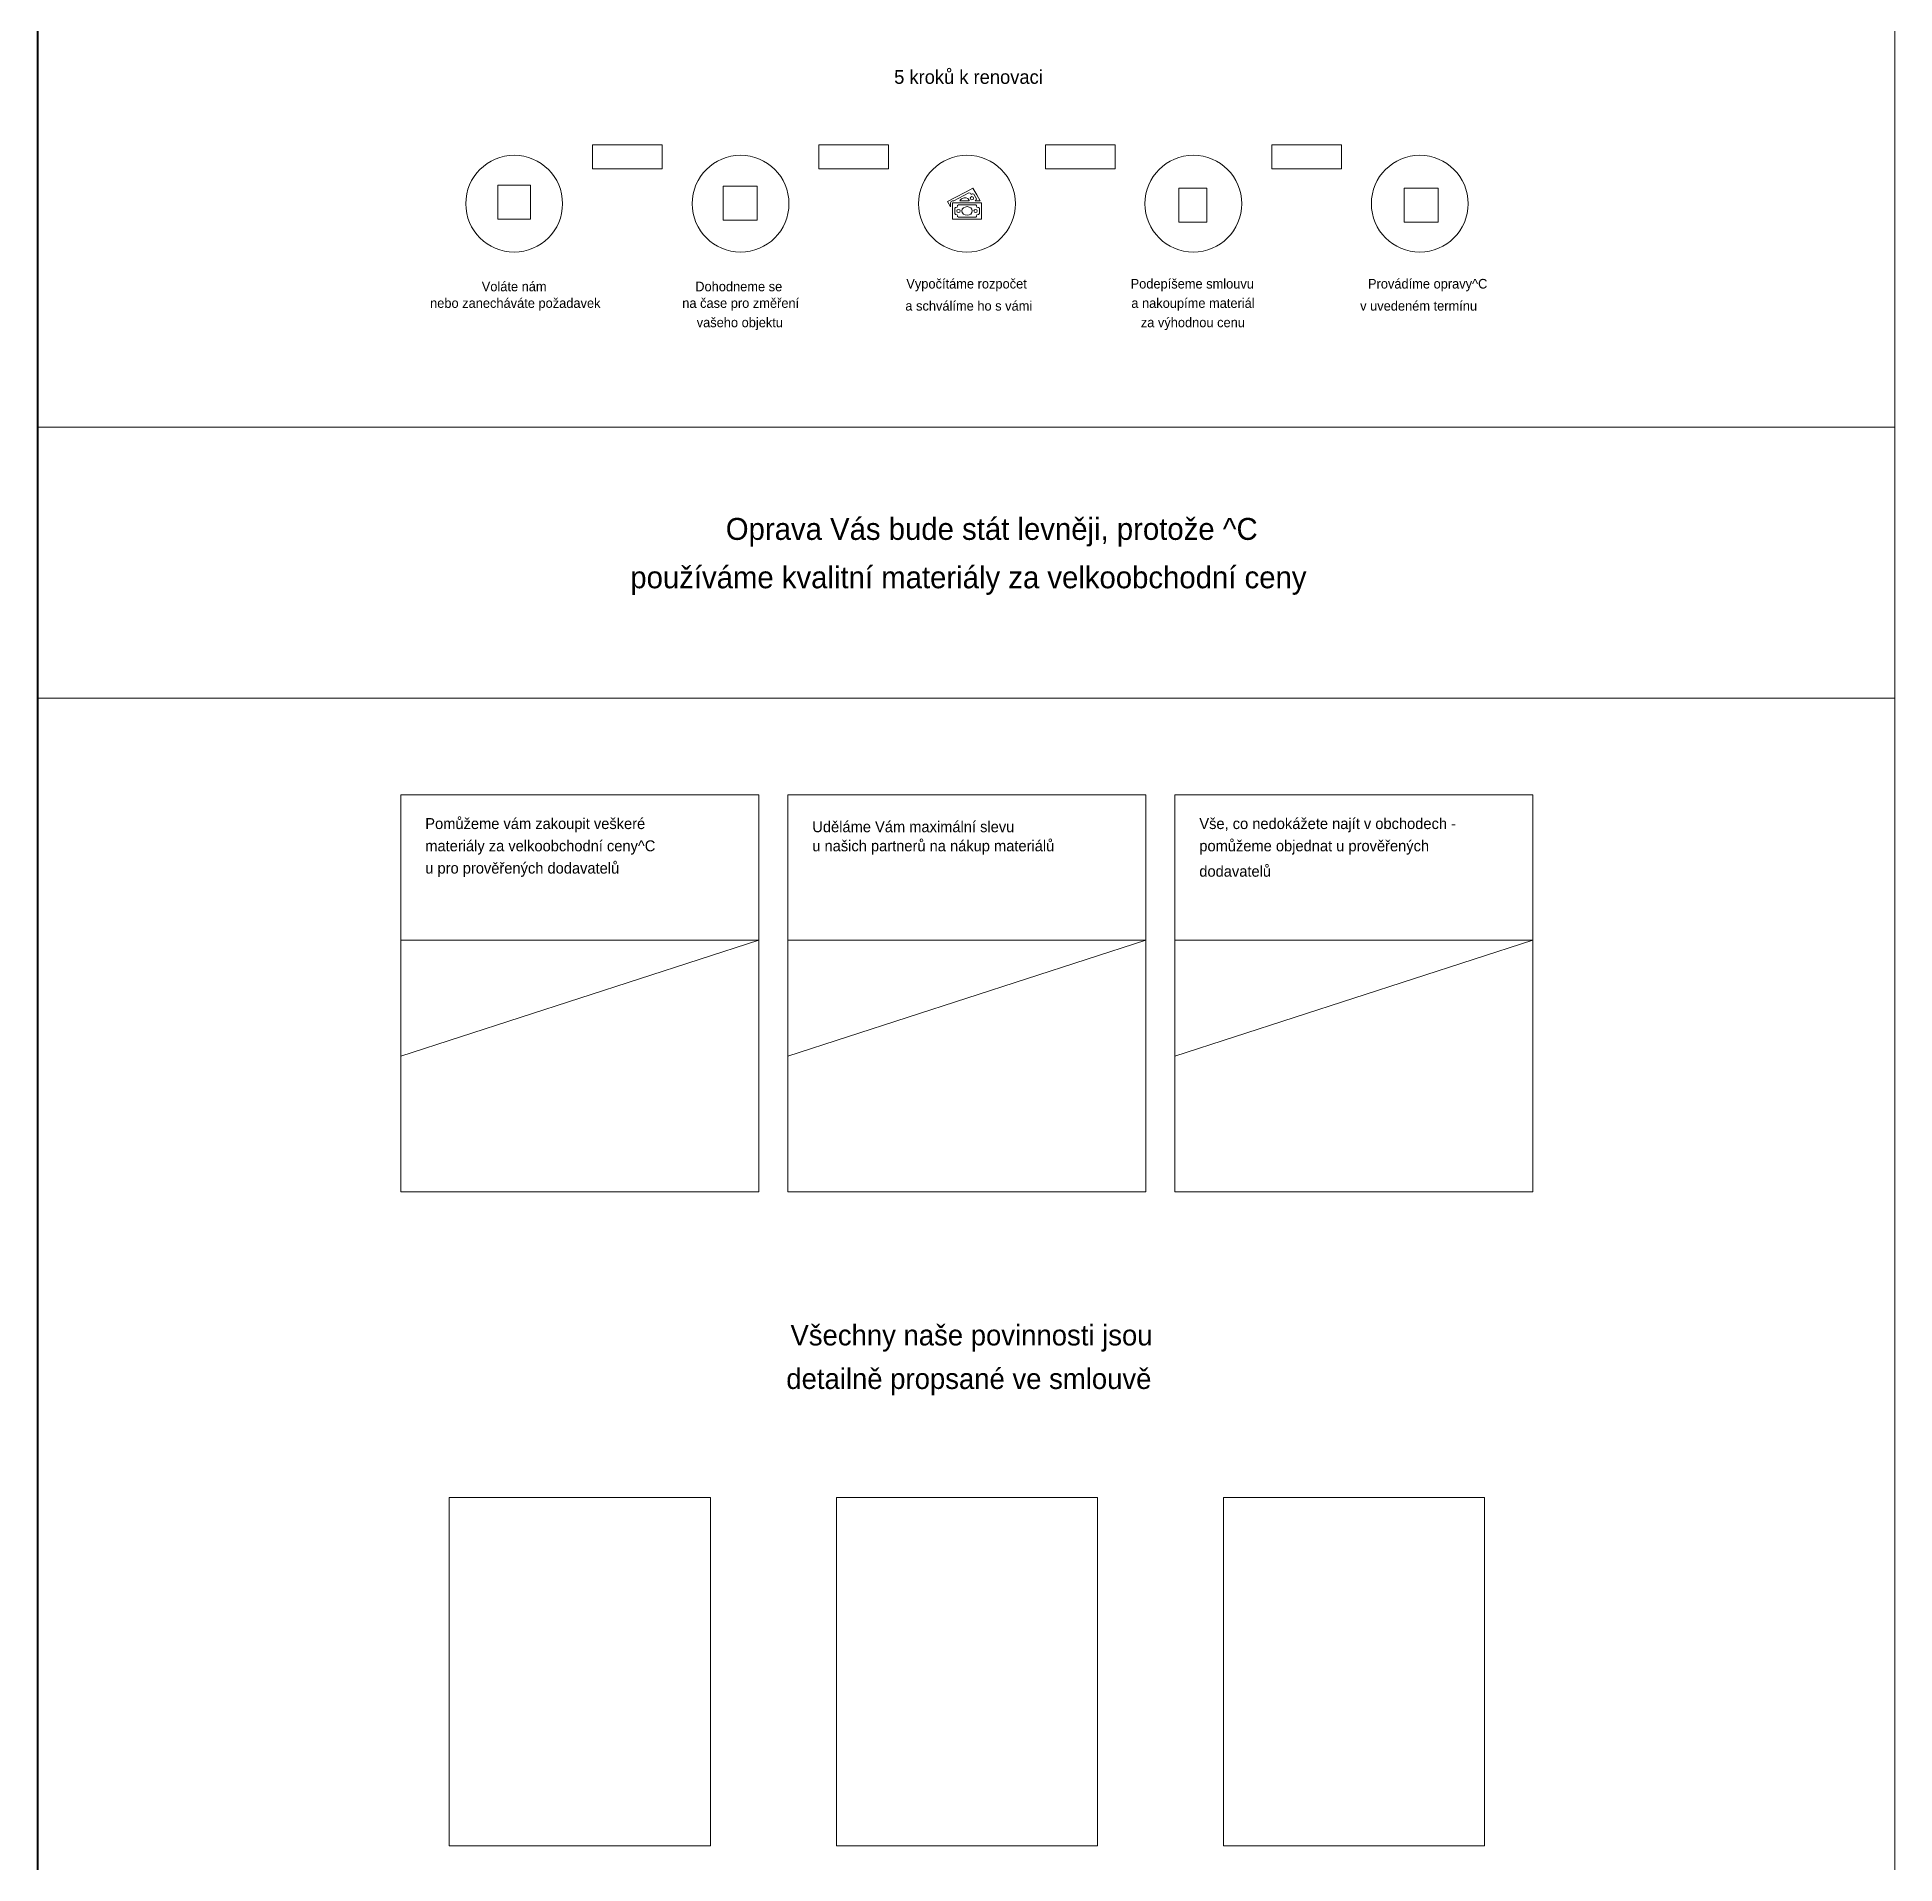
# Model space of a CAD drawing. Extents: x -164 to 528, y -412 to 1254.
# Drawn here: x 67.2 to 528, y -24.2 to 428.9 of the extents above; entities that cross this region are included whole.
import ezdxf

# ---------------------------------------------------------------- set-up
doc = ezdxf.new("R2010")
doc.units = 0
doc.header["$MEASUREMENT"] = 0
doc.header["$XCLIPFRAME"] = 2
for name, color, linetype, lineweight in [('5 kroků k renovaci', 7, 'Continuous', 0), ('calendar-with-a-clock-time-tools\xa0Obraz', 7, 'Continuous', 0), ('Dohodneme se  na čase pro změření  vašeho objektu', 7, 'Continuous', 0), ('elipse_11', 7, 'Continuous', 0), ('elipse_12', 7, 'Continuous', 0), ('elipse_13', 7, 'Continuous', 0), ('elipse_14', 7, 'Continuous', 0), ('elipse_15', 7, 'Continuous', 0), ('folded-document-icon\xa0Obraz', 7, 'Continuous', 0), ('Forma 1', 7, 'Continuous', 0), ('layer\xa0Obraz', 7, 'Continuous', 0), ('layer\xa0Obraz_16', 7, 'Continuous', 0), ('layer\xa0Obraz_17', 7, 'Continuous', 0), ('layer\xa0Obraz_18', 7, 'Continuous', 0), ('layer\xa0Obraz_19', 7, 'Continuous', 0), ('obdelnik + layer', 7, 'Continuous', 0), ('obdelnik + layer_8', 7, 'Continuous', 0), ('obdelnik + layer_9', 7, 'Continuous', 0), ('obdelnik + obdelnik + shutterstock_486465499 копия', 7, 'Continuous', 0), ('obdelnik + obdelnik + shutterstock_489420790 копия', 7, 'Continuous', 0), ('obdelnik + obdelnik + shutterstock_489420799 копия', 7, 'Continuous', 0), ('obdelnik + shutterstock_486465499', 7, 'Continuous', 0), ('obdelnik + shutterstock_489420790', 7, 'Continuous', 0), ('obdelnik + shutterstock_489420799', 7, 'Continuous', 0), ('obdelnik_0', 7, 'Continuous', 0), ('obdelnik_1', 7, 'Continuous', 0), ('obdelnik_10', 7, 'Continuous', 0), ('obdelnik_36', 7, 'Continuous', 0), ('obdelnik_37', 7, 'Continuous', 0), ('Oprava Vás bude stát levněji_ protože  používáme kvalitní mater', 7, 'Continuous', 0), ('Podepíšeme smlouvu  a nakoupíme materiál za výhodnou cenu', 7, 'Continuous', 0), ('Pomůžeme vám zakoupit veškeré  materiály za velkoobchodní ceny', 7, 'Continuous', 0), ('Provádíme opravy v uvedeném termínu', 7, 'Continuous', 0), ('Uděláme Vám maximální slevu u našich partnerů na nákup materiál', 7, 'Continuous', 0), ('Voláte nám nebo zanecháváte požadavek', 7, 'Continuous', 0), ('Vypočítáme rozpočet a schválíme ho s vámi', 7, 'Continuous', 0), ('Vše_ co nedokážete najít v obchodech - pomůžeme objednat u prov', 7, 'Continuous', 0), ('Všechny naše povinnosti jsou detailně propsané ve smlouvě', 7, 'Continuous', 0), ('wall-clock\xa0Obraz', 7, 'Continuous', 0), ('woman-with-headset\xa0Obraz', 7, 'Continuous', 0)]:
    doc.layers.add(name, color=color, linetype=linetype, lineweight=lineweight)
picture_1 = doc.add_image_def('image1.png', size_in_pixel=(1919, 6940))
picture_2 = doc.add_image_def('image4.png', size_in_pixel=(1920, 6940))
picture_3 = doc.add_image_def('image6.png', size_in_pixel=(1920, 6940))
picture_4 = doc.add_image_def('image7.png', size_in_pixel=(270, 360))
picture_5 = doc.add_image_def('image8.png', size_in_pixel=(270, 360))
picture_6 = doc.add_image_def('image9.png', size_in_pixel=(270, 360))
picture_7 = doc.add_image_def('image10.png', size_in_pixel=(1920, 6940))
picture_8 = doc.add_image_def('image11.png', size_in_pixel=(370, 410))
picture_9 = doc.add_image_def('image12.png', size_in_pixel=(370, 260))
picture_10 = doc.add_image_def('image13.png', size_in_pixel=(370, 410))
picture_11 = doc.add_image_def('image14.png', size_in_pixel=(370, 260))
picture_12 = doc.add_image_def('image15.png', size_in_pixel=(370, 410))
picture_13 = doc.add_image_def('image16.png', size_in_pixel=(370, 260))
picture_14 = doc.add_image_def('image17.png', size_in_pixel=(34, 35))
picture_15 = doc.add_image_def('image18.png', size_in_pixel=(35, 35))
picture_16 = doc.add_image_def('image19.png', size_in_pixel=(1920, 6940))
picture_17 = doc.add_image_def('image20.png', size_in_pixel=(29, 35))
picture_18 = doc.add_image_def('image21.png', size_in_pixel=(35, 35))
picture_19 = doc.add_image_def('image22.png', size_in_pixel=(72, 25))
picture_20 = doc.add_image_def('image23.png', size_in_pixel=(72, 25))
picture_21 = doc.add_image_def('image24.png', size_in_pixel=(72, 25))
picture_22 = doc.add_image_def('image25.png', size_in_pixel=(72, 25))
picture_23 = doc.add_image_def('image39.png', size_in_pixel=(1920, 6940))
picture_24 = doc.add_image_def('image40.png', size_in_pixel=(1920, 6940))

msp = doc.modelspace()

# ---------------------------------------------------------------- linework, layer by layer
at = {"layer": 'elipse_11'}
msp.add_open_spline([(185.5579833984375, 399.5850219726563), (178.9305419921875, 399.5850219726563), (173.5579833984375, 394.2124633789063), (173.5579833984375, 387.5848999023438), (173.5579833984375, 380.9575805664063), (178.9305419921875, 375.5850219726562), (185.5579833984375, 375.5850219726562), (192.1853637695312, 375.5850219726562), (197.5579833984375, 380.9575805664063), (197.5579833984375, 387.5848999023438), (197.5579833984375, 394.2124633789063), (192.1853637695312, 399.5850219726563), (185.5579833984375, 399.5850219726563)], degree=3, knots=[0, 0, 0, 0, 1, 1, 1, 2, 2, 2, 3, 3, 3, 4, 4, 4, 4], dxfattribs=at)
at = {"layer": 'elipse_12'}
msp.add_open_spline([(241.7179565429687, 399.5850219726563), (235.090576171875, 399.5850219726563), (229.7179565429687, 394.2124633789063), (229.7179565429687, 387.5848999023438), (229.7179565429687, 380.9575805664063), (235.090576171875, 375.5850219726562), (241.7179565429687, 375.5850219726562), (248.345458984375, 375.5850219726562), (253.7179565429688, 380.9575805664063), (253.7179565429688, 387.5848999023438), (253.7179565429688, 394.2124633789063), (248.345458984375, 399.5850219726563), (241.7179565429687, 399.5850219726563)], degree=3, knots=[0, 0, 0, 0, 1, 1, 1, 2, 2, 2, 3, 3, 3, 4, 4, 4, 4], dxfattribs=at)
at = {"layer": 'elipse_13'}
msp.add_open_spline([(297.8779907226563, 399.5850219726563), (291.2505493164062, 399.5850219726563), (285.8779296875, 394.2124633789063), (285.8779296875, 387.5848999023438), (285.8779296875, 380.9575805664063), (291.2505493164062, 375.5850219726562), (297.8779907226563, 375.5850219726562), (304.5054321289062, 375.5850219726562), (309.8780517578125, 380.9575805664063), (309.8780517578125, 387.5848999023438), (309.8780517578125, 394.2124633789063), (304.5054321289062, 399.5850219726563), (297.8779907226563, 399.5850219726563)], degree=3, knots=[0, 0, 0, 0, 1, 1, 1, 2, 2, 2, 3, 3, 3, 4, 4, 4, 4], dxfattribs=at)
at = {"layer": 'elipse_14'}
msp.add_open_spline([(354.0380249023438, 399.5850219726563), (347.4105834960937, 399.5850219726563), (342.0380249023438, 394.2124633789063), (342.0380249023438, 387.5848999023438), (342.0380249023438, 380.9575805664063), (347.4105834960937, 375.5850219726562), (354.0380249023438, 375.5850219726562), (360.6654663085937, 375.5850219726562), (366.0380249023437, 380.9575805664063), (366.0380249023437, 387.5848999023438), (366.0380249023437, 394.2124633789063), (360.6654663085937, 399.5850219726563), (354.0380249023438, 399.5850219726563)], degree=3, knots=[0, 0, 0, 0, 1, 1, 1, 2, 2, 2, 3, 3, 3, 4, 4, 4, 4], dxfattribs=at)
at = {"layer": 'elipse_15'}
msp.add_open_spline([(410.1979980468749, 399.5850219726563), (403.5706176757812, 399.5850219726563), (398.1980590820313, 394.2124633789063), (398.1980590820313, 387.5848999023438), (398.1980590820313, 380.9575805664063), (403.5706176757812, 375.5850219726562), (410.1979980468749, 375.5850219726562), (416.8255004882812, 375.5850219726562), (422.1980590820312, 380.9575805664063), (422.1980590820312, 387.5848999023438), (422.1980590820312, 394.2124633789063), (416.8255004882812, 399.5850219726563), (410.1979980468749, 399.5850219726563)], degree=3, knots=[0, 0, 0, 0, 1, 1, 1, 2, 2, 2, 3, 3, 3, 4, 4, 4, 4], dxfattribs=at)
at = {"layer": 'Forma 1'}
for points, knots in [([(294.5758056640625, 388.2900390625), (294.5758056640625, 388.2900390625), (294.587890625, 388.3300170898437), (294.587890625, 388.3300170898437), (294.587890625, 388.3300170898437), (298.35888671875, 390.31884765625), (298.35888671875, 390.31884765625), (298.35888671875, 390.31884765625), (298.6470947265625, 390.2379760742188), (298.6470947265625, 390.2379760742188), (298.6553344726562, 390.2127685546875), (298.6585693359375, 390.1865234375), (298.6724853515625, 390.1622314453125), (298.7847900390625, 389.96484375), (299.0408935546875, 389.8928833007813), (299.2467041015625, 390.0006713867187), (299.2711791992188, 390.0137939453125), (299.2883911132813, 390.0343627929688), (299.3087158203125, 390.0518188476563), (299.3087158203125, 390.0518188476563), (299.5975952148437, 389.9700317382812), (299.5975952148437, 389.9700317382812), (299.5975952148437, 389.9700317382812), (300.2547607421875, 388.8146362304687), (300.2547607421875, 388.8146362304687), (300.2547607421875, 388.8146362304687), (300.1704711914062, 388.536865234375), (300.1704711914062, 388.536865234375), (300.1447143554687, 388.529296875), (300.1173706054688, 388.5263061523438), (300.09228515625, 388.5131225585937), (299.9967651367187, 388.462890625), (299.9334716796875, 388.380859375), (299.8997802734375, 388.2896118164063), (299.8997802734375, 388.2896118164063), (301.147705078125, 388.2896118164063), (301.147705078125, 388.2896118164063), (301.147705078125, 388.2896118164063), (300.305419921875, 389.771484375), (300.305419921875, 389.771484375), (300.305419921875, 389.771484375), (300.3056640625, 389.771484375), (300.3056640625, 389.771484375), (300.3056640625, 389.771484375), (299.365966796875, 391.4222412109375), (299.365966796875, 391.4222412109375), (299.365966796875, 391.4222412109375), (297.6514282226562, 390.5182495117188), (297.6514282226562, 390.5182495117188), (297.6514282226562, 390.5182495117188), (297.6520385742187, 390.5182495117188), (297.6520385742187, 390.5182495117188), (297.6520385742187, 390.5182495117188), (294.7947998046875, 389.0112915039063), (294.7947998046875, 389.0112915039063), (294.7947998046875, 389.0112915039063), (293.080322265625, 388.1072387695312), (293.080322265625, 388.1072387695312), (293.080322265625, 388.1072387695312), (293.820068359375, 386.8063354492187), (293.820068359375, 386.8063354492187), (293.820068359375, 386.8063354492187), (293.820068359375, 387.8191528320312), (293.820068359375, 387.8191528320312), (293.820068359375, 388.0789794921875), (294.0389404296875, 388.2900390625), (294.3087768554688, 388.2900390625), (294.3087768554688, 388.2900390625), (294.5758056640625, 388.2900390625), (294.5758056640625, 388.2900390625)], [0, 0, 0, 0, 1, 1, 1, 2, 2, 2, 3, 3, 3, 4, 4, 4, 5, 5, 5, 6, 6, 6, 7, 7, 7, 8, 8, 8, 9, 9, 9, 10, 10, 10, 11, 11, 11, 12, 12, 12, 13, 13, 13, 14, 14, 14, 15, 15, 15, 16, 16, 16, 17, 17, 17, 18, 18, 18, 19, 19, 19, 20, 20, 20, 21, 21, 21, 22, 22, 22, 23, 23, 23, 23]), ([(299.5205688476563, 387.8191528320312), (299.5205688476563, 387.8191528320312), (296.26318359375, 387.8191528320312), (296.26318359375, 387.8191528320312), (296.26318359375, 387.8191528320312), (294.3087768554688, 387.8191528320312), (294.3087768554688, 387.8191528320312), (294.3087768554688, 387.8191528320312), (294.3087768554688, 385.9369506835938), (294.3087768554688, 385.9369506835938), (294.3087768554688, 385.9369506835938), (294.3087768554688, 385.623046875), (294.3087768554688, 385.623046875), (294.3087768554688, 385.623046875), (294.3087768554688, 383.7404174804687), (294.3087768554688, 383.7404174804687), (294.3087768554688, 383.7404174804687), (296.26318359375, 383.7404174804687), (296.26318359375, 383.7404174804687), (296.26318359375, 383.7404174804687), (299.5205688476563, 383.7404174804687), (299.5205688476563, 383.7404174804687), (299.5205688476563, 383.7404174804687), (301.4750366210937, 383.7404174804687), (301.4750366210937, 383.7404174804687), (301.4750366210937, 383.7404174804687), (301.4750366210937, 385.623046875), (301.4750366210937, 385.623046875), (301.4750366210937, 385.623046875), (301.4750366210937, 385.9369506835938), (301.4750366210937, 385.9369506835938), (301.4750366210937, 385.9369506835938), (301.4750366210937, 387.8191528320312), (301.4750366210937, 387.8191528320312), (301.4750366210937, 387.8191528320312), (299.5205688476563, 387.8191528320312), (299.5205688476563, 387.8191528320312)], [0, 0, 0, 0, 1, 1, 1, 2, 2, 2, 3, 3, 3, 4, 4, 4, 5, 5, 5, 6, 6, 6, 7, 7, 7, 8, 8, 8, 9, 9, 9, 10, 10, 10, 11, 11, 11, 12, 12, 12, 12]), ([(300.9539794921875, 385.1212158203125), (300.9539794921875, 385.1212158203125), (300.741455078125, 384.9165649414063), (300.741455078125, 384.9165649414063), (300.7144165039063, 384.9220581054688), (300.6893310546875, 384.9322509765625), (300.66064453125, 384.9322509765625), (300.4271850585937, 384.9322509765625), (300.2382202148437, 384.7496948242187), (300.2382202148437, 384.525146484375), (300.2382202148437, 384.497314453125), (300.2490234375, 384.4733276367188), (300.25439453125, 384.447509765625), (300.25439453125, 384.447509765625), (300.0416259765625, 384.2424926757812), (300.0416259765625, 384.2424926757812), (300.0416259765625, 384.2424926757812), (295.7420043945313, 384.2424926757812), (295.7420043945313, 384.2424926757812), (295.7420043945313, 384.2424926757812), (295.5296020507812, 384.4470825195313), (295.5296020507812, 384.4470825195313), (295.5352172851562, 384.4733276367188), (295.5458984375, 384.497314453125), (295.5458984375, 384.525146484375), (295.5458984375, 384.7496948242187), (295.3566284179688, 384.931884765625), (295.1231079101562, 384.931884765625), (295.094482421875, 384.931884765625), (295.0696411132812, 384.9213256835938), (295.0426025390625, 384.9165649414063), (295.0426025390625, 384.9165649414063), (294.8299560546875, 385.1212768554688), (294.8299560546875, 385.1212768554688), (294.8299560546875, 385.1212768554688), (294.8299560546875, 386.4388427734375), (294.8299560546875, 386.4388427734375), (294.8299560546875, 386.4388427734375), (295.0422973632813, 386.643310546875), (295.0422973632813, 386.643310546875), (295.0693359375, 386.6377563476563), (295.094482421875, 386.6277465820313), (295.1231079101562, 386.6277465820313), (295.3566284179688, 386.6277465820313), (295.5455932617187, 386.8099365234375), (295.5455932617187, 387.0349731445313), (295.5455932617187, 387.0625610351563), (295.534912109375, 387.0863037109375), (295.5293579101562, 387.1126098632812), (295.5293579101562, 387.1126098632812), (295.7420043945313, 387.3173217773437), (295.7420043945313, 387.3173217773437), (295.7420043945313, 387.3173217773437), (300.0416870117188, 387.3173217773437), (300.0416870117188, 387.3173217773437), (300.0416870117188, 387.3173217773437), (300.254150390625, 387.1127319335938), (300.254150390625, 387.1127319335938), (300.2484130859375, 387.086669921875), (300.2379150390625, 387.0625610351563), (300.2379150390625, 387.0349731445313), (300.2379150390625, 386.8099365234375), (300.4271850585937, 386.6279296875), (300.66064453125, 386.6279296875), (300.6893310546875, 386.6279296875), (300.7141723632813, 386.6382446289063), (300.7411499023437, 386.643310546875), (300.7411499023437, 386.643310546875), (300.9539794921875, 386.4384765625), (300.9539794921875, 386.4384765625), (300.9539794921875, 386.4384765625), (300.9539794921875, 385.1212158203125), (300.9539794921875, 385.1212158203125)], [0, 0, 0, 0, 1, 1, 1, 2, 2, 2, 3, 3, 3, 4, 4, 4, 5, 5, 5, 6, 6, 6, 7, 7, 7, 8, 8, 8, 9, 9, 9, 10, 10, 10, 11, 11, 11, 12, 12, 12, 13, 13, 13, 14, 14, 14, 15, 15, 15, 16, 16, 16, 17, 17, 17, 18, 18, 18, 19, 19, 19, 20, 20, 20, 21, 21, 21, 22, 22, 22, 23, 23, 23, 24, 24, 24, 24]), ([(296.7061157226563, 388.9155883789062), (296.42236328125, 388.7661743164063), (296.2181396484375, 388.5396118164063), (296.1034545898438, 388.2900390625), (296.1034545898438, 388.2900390625), (298.459716796875, 388.2900390625), (298.459716796875, 388.2900390625), (298.44091796875, 388.3855590820313), (298.4122924804688, 388.4794311523437), (298.362060546875, 388.567626953125), (298.0668334960938, 389.0865478515625), (297.3258056640625, 389.2421264648437), (296.7061157226563, 388.9155883789062)], [0, 0, 0, 0, 1, 1, 1, 2, 2, 2, 3, 3, 3, 4, 4, 4, 4]), ([(298.675048828125, 388.95556640625), (298.675048828125, 388.73095703125), (298.8646240234375, 388.5487670898438), (299.0978393554687, 388.5487670898438), (299.3309936523437, 388.5487670898438), (299.520263671875, 388.73095703125), (299.520263671875, 388.95556640625), (299.520263671875, 389.1803588867188), (299.3309936523437, 389.362548828125), (299.0978393554687, 389.362548828125), (298.8646240234375, 389.362548828125), (298.675048828125, 389.1803588867188), (298.675048828125, 388.95556640625)], [0, 0, 0, 0, 1, 1, 1, 2, 2, 2, 3, 3, 3, 4, 4, 4, 4]), ([(295.7745361328125, 386.1868286132812), (295.541259765625, 386.1868286132812), (295.3521118164062, 386.0047607421875), (295.3521118164062, 385.77978515625), (295.3521118164062, 385.5548706054688), (295.541259765625, 385.3731689453125), (295.7745361328125, 385.3731689453125), (296.0078735351562, 385.3731689453125), (296.197021484375, 385.5548706054688), (296.197021484375, 385.77978515625), (296.197021484375, 386.0047607421875), (296.0078735351562, 386.1868286132812), (295.7745361328125, 386.1868286132812)], [0, 0, 0, 0, 1, 1, 1, 2, 2, 2, 3, 3, 3, 4, 4, 4, 4]), ([(297.8919067382813, 386.8511962890625), (297.1854858398438, 386.8511962890625), (296.6130981445313, 386.37158203125), (296.6130981445313, 385.77978515625), (296.6130981445313, 385.1882934570312), (297.1854858398438, 384.7088012695312), (297.8919067382813, 384.7088012695312), (298.5980834960937, 384.7088012695312), (299.170654296875, 385.1882934570312), (299.170654296875, 385.77978515625), (299.170654296875, 386.37158203125), (298.5980834960937, 386.8511962890625), (297.8919067382813, 386.8511962890625)], [0, 0, 0, 0, 1, 1, 1, 2, 2, 2, 3, 3, 3, 4, 4, 4, 4]), ([(300.0092163085938, 386.1869506835938), (299.7757568359375, 386.1869506835938), (299.58642578125, 386.0047607421875), (299.58642578125, 385.77978515625), (299.58642578125, 385.5548706054688), (299.7757568359375, 385.3726806640625), (300.0092163085938, 385.3726806640625), (300.24267578125, 385.3726806640625), (300.4320068359375, 385.5548706054688), (300.4320068359375, 385.77978515625), (300.4320068359375, 386.0047607421875), (300.24267578125, 386.1869506835938), (300.0092163085938, 386.1869506835938)], [0, 0, 0, 0, 1, 1, 1, 2, 2, 2, 3, 3, 3, 4, 4, 4, 4])]:
    msp.add_open_spline(points, degree=3, knots=knots, dxfattribs=at)
at = {"layer": 'obdelnik + layer'}
msp.add_lwpolyline([(169.4779663085937, 66.70489501953125), (169.4779663085937, -19.69512939453125), (234.2779541015625, -19.69512939453125), (234.2779541015625, 66.70489501953125)], close=True, dxfattribs=at)
at = {"layer": 'obdelnik + layer_8'}
msp.add_lwpolyline([(265.4779663085938, 66.70489501953125), (265.4779663085938, -19.69512939453125), (330.2780151367187, -19.69512939453125), (330.2780151367187, 66.70489501953125)], close=True, dxfattribs=at)
at = {"layer": 'obdelnik + layer_9'}
msp.add_lwpolyline([(361.47802734375, 66.70489501953125), (361.47802734375, -19.69512939453125), (426.2780151367187, -19.69512939453125), (426.2780151367187, 66.70489501953125)], close=True, dxfattribs=at)
at = {"layer": 'obdelnik + obdelnik + shutterstock_486465499 копия'}
msp.add_lwpolyline([(253.4779663085938, 240.9448852539063), (253.4779663085938, 142.5448608398437), (342.2780151367188, 142.5448608398437), (342.2780151367188, 240.9448852539063)], close=True, dxfattribs=at)
at = {"layer": 'obdelnik + obdelnik + shutterstock_489420790 копия'}
msp.add_lwpolyline([(157.4779663085937, 240.9448852539063), (157.4779663085937, 142.5448608398437), (246.2779541015625, 142.5448608398437), (246.2779541015625, 240.9448852539063)], close=True, dxfattribs=at)
at = {"layer": 'obdelnik + obdelnik + shutterstock_489420799 копия'}
msp.add_lwpolyline([(349.47802734375, 240.9448852539063), (349.47802734375, 142.5448608398437), (438.2780761718749, 142.5448608398437), (438.2780761718749, 240.9448852539063)], close=True, dxfattribs=at)
at = {"layer": 'obdelnik + shutterstock_486465499'}
msp.add_lwpolyline([(253.4779663085938, 176.1450805664062), (253.4779663085938, 142.5451049804687), (342.2780151367188, 142.5451049804687), (342.2780151367188, 204.9451904296875)], close=True, dxfattribs=at)
at = {"layer": 'obdelnik + shutterstock_489420790'}
msp.add_lwpolyline([(157.4779663085937, 176.1450805664062), (157.4779663085937, 142.5451049804687), (246.2779541015625, 142.5451049804687), (246.2779541015625, 204.9451904296875)], close=True, dxfattribs=at)
at = {"layer": 'obdelnik + shutterstock_489420799'}
msp.add_lwpolyline([(349.4779663085938, 176.1450805664062), (349.4779663085938, 142.5451049804687), (438.2780151367187, 142.5451049804687), (438.2780151367187, 204.9451904296875)], close=True, dxfattribs=at)
at = {"layer": 'obdelnik_10'}
msp.add_lwpolyline([(67.2379150390625, 332.1448974609375), (67.2379150390625, 264.9449462890625), (528.0380859374999, 264.9449462890625), (528.0380859374999, 332.1448974609375)], close=True, dxfattribs=at)

# ---------------------------------------------------------------- texts
at = {"layer": '5 kroků k renovaci', "insert": (279.81591796875, 417.2646484374999), "char_height": 0.2, "attachment_point": 7}
msp.add_mtext('\\C18;\\c0;\\FMuseoSansCyrl 100|b0|i0|c1;\\H3.398401;\\W1.000000;5 kroků k renovaci', dxfattribs=at)
at = {"layer": 'Dohodneme se  na čase pro změření  vašeho objektu', "char_height": 0.2, "attachment_point": 7}
for s, insert in [('\\C18;\\c0;\\FMuseoSansCyrl 300|b0|i0|c1;\\H2.378881;\\W1.000000;na čase pro změření ', (227.2587890625, 361.0322265625)), ('\\C18;\\c0;\\FMuseoSansCyrl 300|b0|i0|c1;\\H2.378881;\\W1.000000;Dohodneme se ', (230.48095703125, 365.83203125)), ('\\C18;\\c0;\\FMuseoSansCyrl 300|b0|i0|c1;\\H2.378881;\\W1.000000;vašeho objektu', (230.84033203125, 356.232421875))]:
    msp.add_mtext(s, dxfattribs=dict(at, insert=insert))
at = {"layer": 'Oprava Vás bude stát levněji_ protože  používáme kvalitní mater', "char_height": 0.2, "attachment_point": 7}
for s, insert in [('\\C18;\\c0;\\FMuseoSansCyrl 300|b0|i0|c1;\\H5.437442;\\W1.000000;Oprava Vás bude stát levněji, protože ^C', (238.0537109375, 302.56640625)), ('\\C18;\\c0;\\FMuseoSansCyrl 300|b0|i0|c1;\\H5.437442;\\W1.000000;používáme kvalitní materiály za velkoobchodní ceny', (214.369140625, 290.56640625))]:
    msp.add_mtext(s, dxfattribs=dict(at, insert=insert))
at = {"layer": 'Podepíšeme smlouvu  a nakoupíme materiál za výhodnou cenu', "char_height": 0.2, "attachment_point": 7}
for s, insert in [('\\C18;\\c0;\\FMuseoSansCyrl 300|b0|i0|c1;\\H2.378881;\\W1.000000;Podepíšeme smlouvu ', (338.4677734375, 365.83203125)), ('\\C18;\\c0;\\FMuseoSansCyrl 300|b0|i0|c1;\\H2.378881;\\W1.000000;a nakoupíme materiál', (338.6474609375, 361.0322265625)), ('\\C18;\\c0;\\FMuseoSansCyrl 300|b0|i0|c1;\\H2.378881;\\W1.000000;za výhodnou cenu', (341.0009765625, 356.232421875))]:
    msp.add_mtext(s, dxfattribs=dict(at, insert=insert))
at = {"layer": 'Pomůžeme vám zakoupit veškeré  materiály za velkoobchodní ceny', "char_height": 0.2, "attachment_point": 7}
for s, insert in [('\\C18;\\c0;\\FMuseoSansCyrl 300|b0|i0|c1;\\H2.718721;\\W1.000000;Pomůžeme vám zakoupit veškeré ', (163.51318359375, 231.6708984375)), ('\\C18;\\c0;\\FMuseoSansCyrl 300|b0|i0|c1;\\H2.718721;\\W1.000000;materiály za velkoobchodní ceny^C', (163.51318359375, 226.1513671875)), ('\\C18;\\c0;\\FMuseoSansCyrl 300|b0|i0|c1;\\H2.718721;\\W1.000000;u pro prověřených dodavatelů', (163.51318359375, 220.630859375))]:
    msp.add_mtext(s, dxfattribs=dict(at, insert=insert))
at = {"layer": 'Provádíme opravy v uvedeném termínu', "char_height": 0.2, "attachment_point": 7}
for s, insert in [('\\C18;\\c0;\\FMuseoSansCyrl 300|b0|i0|c1;\\H2.378881;\\W1.000000;Provádíme opravy^C', (397.3515625, 365.83203125)), ('\\C18;\\c0;\\FMuseoSansCyrl 300|b0|i0|c1;\\H2.378881;\\W1.000000;v uvedeném termínu', (395.4072265625, 361.0322265625))]:
    msp.add_mtext(s, dxfattribs=dict(at, insert=insert))
at = {"layer": 'Uděláme Vám maximální slevu u našich partnerů na nákup materiál', "char_height": 0.2, "attachment_point": 7}
for s, insert in [('\\C18;\\c0;\\FMuseoSansCyrl 300|b0|i0|c1;\\H2.718721;\\W1.000000;Uděláme Vám \\FMuseoSansCyrl 700|b0|i0|c1;maximální slevu', (259.51318359375, 231.6708984375)), ('\\C18;\\c0;\\FMuseoSansCyrl 300|b0|i0|c1;\\H2.718721;\\W1.000000;u našich partnerů na nákup materiálů', (259.51318359375, 226.1513671875))]:
    msp.add_mtext(s, dxfattribs=dict(at, insert=insert))
at = {"layer": 'Voláte nám nebo zanecháváte požadavek', "char_height": 0.2, "attachment_point": 7}
for s, insert in [('\\C18;\\c0;\\FMuseoSansCyrl 300|b0|i0|c1;\\H2.378881;\\W1.000000;nebo zanecháváte požadavek', (164.7060546875, 361.0322265625)), ('\\C18;\\c0;\\FMuseoSansCyrl 300|b0|i0|c1;\\H2.378881;\\W1.000000;Voláte nám', (177.51611328125, 365.83203125))]:
    msp.add_mtext(s, dxfattribs=dict(at, insert=insert))
at = {"layer": 'Vypočítáme rozpočet a schválíme ho s vámi', "char_height": 0.2, "attachment_point": 7}
for s, insert in [('\\C18;\\c0;\\FMuseoSansCyrl 300|b0|i0|c1;\\H2.378881;\\W1.000000;Vypočítáme rozpočet', (282.8359375, 365.83203125)), ('\\C18;\\c0;\\FMuseoSansCyrl 300|b0|i0|c1;\\H2.378881;\\W1.000000;a schválíme ho s vámi', (282.595703125, 361.0322265625))]:
    msp.add_mtext(s, dxfattribs=dict(at, insert=insert))
at = {"layer": 'Vše_ co nedokážete najít v obchodech - pomůžeme objednat u prov', "char_height": 0.2, "attachment_point": 7}
for s, insert in [('\\C18;\\c0;\\FMuseoSansCyrl 300|b0|i0|c1;\\H2.718721;\\W1.000000;Vše, co nedokážete najít v obchodech -', (355.513671875, 231.6708984375)), ('\\C18;\\c0;\\FMuseoSansCyrl 300|b0|i0|c1;\\H2.718721;\\W1.000000;pomůžeme objednat \\FMuseoSansCyrl 700|b0|i0|c1;u prověřených', (355.513671875, 226.1513671875)), ('\\C18;\\c0;\\FMuseoSansCyrl 700|b0|i0|c1;\\H2.718721;\\W1.000000;dodavatelů', (355.513671875, 220.630859375))]:
    msp.add_mtext(s, dxfattribs=dict(at, insert=insert))
at = {"layer": 'Všechny naše povinnosti jsou detailně propsané ve smlouvě', "char_height": 0.2, "attachment_point": 7}
for s, insert in [('\\C18;\\c0;\\FMuseoSansCyrl 700|b0|i0|c1;\\H5.097602;\\W1.000000;Všechny naše povinnosti jsou', (254.1015625, 102.8857421875)), ('\\C18;\\c0;\\FMuseoSansCyrl 700|b0|i0|c1;\\H5.097602;\\W1.000000;detailně propsané ve smlouvě', (253.068359375, 92.0859375))]:
    msp.add_mtext(s, dxfattribs=dict(at, insert=insert))

# ---------------------------------------------------------------- pictures from other files: only their frames are drawn
at = {"layer": 'calendar-with-a-clock-time-tools\xa0Obraz'}
image = msp.add_image(picture_18, insert=(406.3580387085094, 383.0249864990184), size_in_units=(8.400002990723722, 8.400002990723722), dxfattribs=at)
at = {"layer": 'folded-document-icon\xa0Obraz'}
image = msp.add_image(picture_17, insert=(350.4380187988354, 383.0249864990184), size_in_units=(6.960002478028227, 8.400002990723722), dxfattribs=at)
at = {"layer": 'Forma 1'}
image = msp.add_image(picture_16, insert=(67.23791796872047, -411.855296508895), size_in_units=(460.80016406255845, 1665.6005930177894), dxfattribs=at)
image.set_boundary_path([(-0.5, -0.5), (1919.5, 6939.499999999999)])
image.dxf.clipping = 0
image.dxf.flags = 3
at = {"layer": 'layer\xa0Obraz'}
image = msp.add_image(picture_1, insert=(67.47791805417, -411.855296508895), size_in_units=(460.5601639771092, 1665.6005930177894), dxfattribs=at)
image.set_boundary_path([(-0.5, -0.5), (1918.5, 6939.499999999999)])
image.dxf.clipping = 0
image.dxf.flags = 3
at = {"layer": 'layer\xa0Obraz_16'}
image = msp.add_image(picture_19, insert=(204.9979670165894, 396.2249911987282), size_in_units=(17.28000615234594, 6.00000213623123), dxfattribs=at)
at = {"layer": 'layer\xa0Obraz_17'}
image = msp.add_image(picture_20, insert=(261.1579870117139, 396.2249911987282), size_in_units=(17.28000615234594, 6.00000213623123), dxfattribs=at)
at = {"layer": 'layer\xa0Obraz_18'}
image = msp.add_image(picture_21, insert=(317.3180070068374, 396.2249911987282), size_in_units=(17.28000615234594, 6.00000213623123), dxfattribs=at)
at = {"layer": 'layer\xa0Obraz_19'}
image = msp.add_image(picture_22, insert=(373.4780270019619, 396.2249911987282), size_in_units=(17.28000615234594, 6.00000213623123), dxfattribs=at)
at = {"layer": 'obdelnik + layer'}
image = msp.add_image(picture_4, insert=(169.4779543701006, -19.6951568848216), size_in_units=(64.80002307129729, 86.40003076172971), dxfattribs=at)
at = {"layer": 'obdelnik + layer_8'}
image = msp.add_image(picture_5, insert=(265.477988549801, -19.6951568848216), size_in_units=(64.80002307129729, 86.40003076172971), dxfattribs=at)
at = {"layer": 'obdelnik + layer_9'}
image = msp.add_image(picture_6, insert=(361.4780227294996, -19.6951568848216), size_in_units=(64.80002307129729, 86.40003076172971), dxfattribs=at)
at = {"layer": 'obdelnik + obdelnik + shutterstock_486465499 копия'}
image = msp.add_image(picture_10, insert=(253.4779842773378, 142.5449008788709), size_in_units=(88.80003161622217, 98.40003503419217), dxfattribs=at)
image.set_boundary_path([(-0.5, -0.5), (369.5, 409.4999999999999)])
image.dxf.clipping = 0
image.dxf.flags = 3
at = {"layer": 'obdelnik + obdelnik + shutterstock_489420790 копия'}
image = msp.add_image(picture_8, insert=(157.4779500976383, 142.5449008788709), size_in_units=(88.80003161622217, 98.40003503419217), dxfattribs=at)
image.set_boundary_path([(-0.5, -0.5), (369.5, 409.4999999999999)])
image.dxf.clipping = 0
image.dxf.flags = 3
at = {"layer": 'obdelnik + obdelnik + shutterstock_489420799 копия'}
image = msp.add_image(picture_12, insert=(349.4780184570373, 142.5449008788709), size_in_units=(88.80003161622217, 98.40003503419217), dxfattribs=at)
image.set_boundary_path([(-0.5, -0.5), (369.5, 409.4999999999999)])
image.dxf.clipping = 0
image.dxf.flags = 3
at = {"layer": 'obdelnik + shutterstock_486465499'}
image = msp.add_image(picture_11, insert=(253.4779842773378, 142.5449008788713), size_in_units=(88.80003161622217, 62.40002221680479), dxfattribs=at)
at = {"layer": 'obdelnik + shutterstock_489420790'}
image = msp.add_image(picture_9, insert=(157.4779500976383, 142.5449008788713), size_in_units=(88.80003161622217, 62.40002221680479), dxfattribs=at)
at = {"layer": 'obdelnik + shutterstock_489420799'}
image = msp.add_image(picture_13, insert=(349.4780184570373, 142.5449008788713), size_in_units=(88.80003161622217, 62.40002221680479), dxfattribs=at)
at = {"layer": 'obdelnik_0'}
image = msp.add_image(picture_2, insert=(67.23791796872047, -411.855296508895), size_in_units=(460.80016406255845, 1665.6005930177894), dxfattribs=at)
image.set_boundary_path([(-0.5, -0.5), (1919.5, 6939.499999999999)])
image.dxf.clipping = 0
image.dxf.flags = 3
at = {"layer": 'obdelnik_1'}
image = msp.add_image(picture_3, insert=(67.23791796872047, -411.855296508895), size_in_units=(460.80016406255845, 1665.6005930177894), dxfattribs=at)
image.set_boundary_path([(-0.5, -0.5), (1919.5, 6939.499999999999)])
image.dxf.clipping = 0
image.dxf.flags = 3
at = {"layer": 'obdelnik_10'}
image = msp.add_image(picture_7, insert=(67.23791796872047, -411.855296508895), size_in_units=(460.80016406255845, 1665.6005930177894), dxfattribs=at)
image.set_boundary_path([(-0.5, -0.5), (1919.5, 6939.499999999999)])
image.dxf.clipping = 0
image.dxf.flags = 3
at = {"layer": 'obdelnik_36'}
image = msp.add_image(picture_23, insert=(67.23791796872047, -411.855296508895), size_in_units=(460.80016406255845, 1665.6005930177894), dxfattribs=at)
image.set_boundary_path([(-0.5, -0.5), (1919.5, 6939.499999999999)])
image.dxf.clipping = 0
image.dxf.flags = 3
at = {"layer": 'obdelnik_37'}
image = msp.add_image(picture_24, insert=(67.23791796872047, -411.855296508895), size_in_units=(460.80016406255845, 1665.6005930177894), dxfattribs=at)
image.set_boundary_path([(-0.5, -0.5), (1919.5, 6939.499999999999)])
image.dxf.clipping = 0
image.dxf.flags = 3
at = {"layer": 'wall-clock\xa0Obraz'}
image = msp.add_image(picture_15, insert=(237.3979785522388, 383.5049866699175), size_in_units=(8.400002990723722, 8.400002990723722), dxfattribs=at)
at = {"layer": 'woman-with-headset\xa0Obraz'}
image = msp.add_image(picture_14, insert=(181.4779586425629, 383.7449867553661), size_in_units=(8.16000290527447, 8.400002990723722), dxfattribs=at)

doc.saveas('drawing.dxf')
